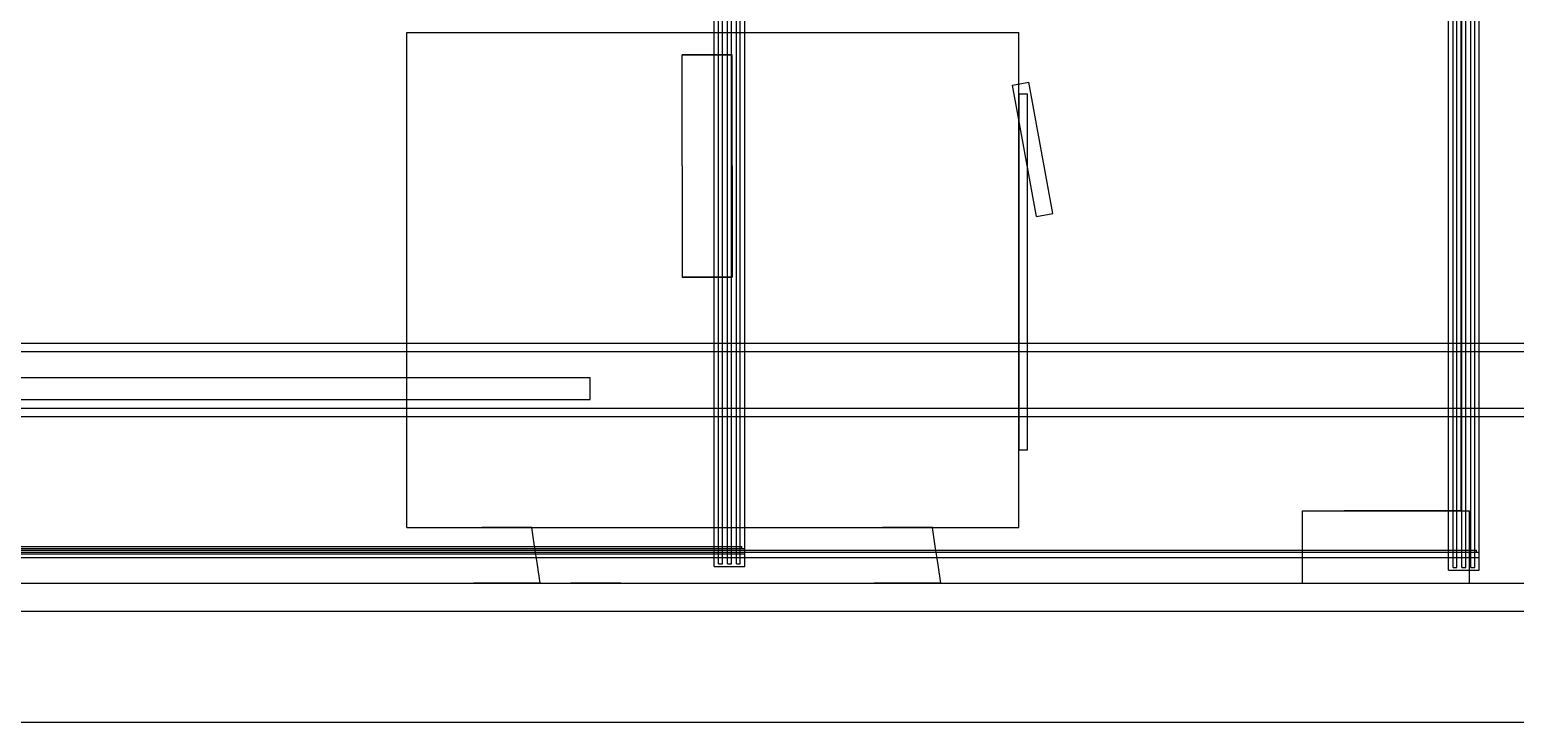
# Model space of a CAD drawing. Header units: millimetres. Extents: x -1355 to 669, y -1138 to 733.
# Drawn here: x 182.2 to 449.2, y -20 to 104.5 of the extents above; entities that cross this region are included whole.
import ezdxf

# ---------------------------------------------------------------- set-up
doc = ezdxf.new("R2010")
doc.units = ezdxf.units.MM
doc.layers.add('HIDDEN', color=8, linetype='Continuous')
doc.layers.add('VISIBLE', color=7, linetype='Continuous')

msp = doc.modelspace()

# ---------------------------------------------------------------- linework, layer by layer
at = {"layer": 'HIDDEN'}
for points in [[(437.25, 7.35), (437.25, 202.75)], [(437.25, 7.35), (437.25, 202.75)], [(438.05, 7.85), (438.05, 202.25)], [(438.05, 7.85), (438.05, 202.25)], [(438.75, 7.85), (438.75, 202.25)], [(438.75, 7.85), (438.75, 202.25)], [(439.65, 7.85), (439.65, 202.25)], [(439.65, 7.85), (439.65, 202.25)], [(440.35, 7.85), (440.35, 202.25)], [(440.35, 7.85), (440.35, 202.25)], [(441.25, 7.85), (441.25, 202.25)], [(441.25, 7.85), (441.25, 202.25)], [(441.95, 7.85), (441.95, 202.25)], [(441.95, 7.85), (441.95, 202.25)], [(442.75, 7.35), (442.75, 202.75)], [(442.75, 7.35), (442.75, 202.75)], [(305.25, 8.01), (305.25, 141.75)], [(305.25, 8.01), (305.25, 141.75)], [(310.75, 8.01), (310.75, 141.75)], [(310.75, 8.01), (310.75, 141.75)], [(306.05, 8.51), (306.05, 141.25)], [(306.05, 8.51), (306.05, 141.25)], [(306.75, 8.51), (306.75, 141.25)], [(306.75, 8.51), (306.75, 141.25)], [(307.65, 8.51), (307.65, 141.25)], [(307.65, 8.51), (307.65, 141.25)], [(308.35, 8.51), (308.35, 141.25)], [(308.35, 8.51), (308.35, 141.25)], [(309.25, 8.51), (309.25, 141.25)], [(309.25, 8.51), (309.25, 141.25)], [(309.95, 8.51), (309.95, 141.25)], [(309.95, 8.51), (309.95, 141.25)], [(439.5, 18), (439.5, 124)], [(439.5, 18), (439.5, 124)], [(250, 15), (250, 104)], [(250, 104), (360, 104)], [(250, 15), (250, 104)], [(250, 104), (360, 104)], [(360, 15), (360, 104)], [(360, 15), (360, 104)], [(299.53, 100), (299.5, 100)], [(299.79, 100), (299.53, 100)], [(300.3, 100), (299.79, 100)], [(301.02, 100), (300.3, 100)], [(301.91, 100), (301.02, 100)], [(302.92, 100), (301.91, 100)], [(304, 100), (302.92, 100)], [(305.08, 100), (304, 100)], [(306.09, 100), (305.08, 100)], [(306.98, 100), (306.09, 100)], [(307.7, 100), (306.98, 100)], [(308.21, 100), (307.7, 100)], [(308.47, 100), (308.21, 100)], [(308.5, 100), (308.47, 100)], [(358.88, 94.54), (361.83, 95.07)], [(358.88, 94.54), (361.83, 95.07)], [(363.17, 70.93), (358.88, 94.54)], [(363.17, 70.93), (358.88, 94.54)], [(366.12, 71.46), (361.83, 95.07)], [(366.12, 71.46), (361.83, 95.07)], [(360.05, 29), (360.05, 93)], [(360.05, 93), (361.55, 93)], [(360.05, 29), (360.05, 93)], [(360.05, 93), (361.55, 93)], [(360.05, 29), (360.05, 93)], [(360.05, 93), (361.55, 93)], [(360.05, 29), (360.05, 93)], [(360.05, 93), (361.55, 93)], [(360.05, 29), (360.05, 93)], [(360.05, 93), (361.55, 93)], [(360.05, 29), (360.05, 93)], [(360.05, 93), (361.55, 93)], [(361.55, 29), (361.55, 93)], [(361.55, 29), (361.55, 93)], [(361.55, 29), (361.55, 93)], [(361.55, 29), (361.55, 93)], [(361.55, 29), (361.55, 93)], [(361.55, 29), (361.55, 93)], [(363.17, 70.93), (366.12, 71.46)], [(363.17, 70.93), (366.12, 71.46)], [(299.53, 60), (299.5, 60)], [(299.79, 60), (299.53, 60)], [(300.3, 60), (299.79, 60)], [(301.02, 60), (300.3, 60)], [(301.91, 60), (301.02, 60)], [(302.92, 60), (301.91, 60)], [(304, 60), (302.92, 60)], [(305.08, 60), (304, 60)], [(306.09, 60), (305.08, 60)], [(306.98, 60), (306.09, 60)], [(307.7, 60), (306.98, 60)], [(308.21, 60), (307.7, 60)], [(308.47, 60), (308.21, 60)], [(308.5, 60), (308.47, 60)], [(522.35, 48.09), (-26.85, 48.09)], [(522.35, 48.09), (-26.85, 48.09)], [(522.35, 46.59), (-26.85, 46.59)], [(522.35, 46.59), (-26.85, 46.59)], [(177, 42), (283, 42)], [(177, 42), (283, 42)], [(283, 38), (283, 42)], [(283, 38), (283, 42)], [(177, 38), (283, 38)], [(177, 38), (283, 38)], [(522.35, 36.41), (-26.85, 36.41)], [(522.35, 36.41), (-26.85, 36.41)], [(522.35, 34.91), (-26.85, 34.91)], [(522.35, 34.91), (-26.85, 34.91)], [(360.05, 29), (361.55, 29)], [(360.05, 29), (361.55, 29)], [(360.05, 29), (361.55, 29)], [(360.05, 29), (361.55, 29)], [(360.05, 29), (361.55, 29)], [(360.05, 29), (361.55, 29)], [(411, 5), (411, 18)], [(411, 18), (441, 18)], [(411, 5), (411, 18)], [(411, 18), (441, 18)], [(411, 5), (411, 18)], [(411, 18), (441, 18)], [(411, 5), (411, 18)], [(411, 18), (441, 18)], [(418.5, 18), (418.81, 18)], [(418.81, 18), (418.5, 18)], [(418.5, 18), (418.81, 18)], [(418.81, 18), (418.5, 18)], [(418.81, 18), (419.7, 18)], [(419.7, 18), (418.81, 18)], [(418.81, 18), (419.7, 18)], [(419.7, 18), (418.81, 18)], [(419.7, 18), (421.14, 18)], [(421.14, 18), (419.7, 18)], [(419.7, 18), (421.14, 18)], [(421.14, 18), (419.7, 18)], [(421.14, 18), (423.04, 18)], [(423.04, 18), (421.14, 18)], [(421.14, 18), (423.04, 18)], [(423.04, 18), (421.14, 18)], [(423.04, 18), (425.28, 18)], [(425.28, 18), (423.04, 18)], [(423.04, 18), (425.28, 18)], [(425.28, 18), (423.04, 18)], [(425.28, 18), (427.73, 18)], [(427.73, 18), (425.28, 18)], [(425.28, 18), (427.73, 18)], [(427.73, 18), (425.28, 18)], [(427.73, 18), (430.27, 18)], [(430.27, 18), (427.73, 18)], [(427.73, 18), (430.27, 18)], [(430.27, 18), (427.73, 18)], [(430.27, 18), (432.72, 18)], [(432.72, 18), (430.27, 18)], [(430.27, 18), (432.72, 18)], [(432.72, 18), (430.27, 18)], [(432.72, 18), (434.96, 18)], [(434.96, 18), (432.72, 18)], [(432.72, 18), (434.96, 18)], [(434.96, 18), (432.72, 18)], [(434.96, 18), (436.86, 18)], [(436.86, 18), (434.96, 18)], [(434.96, 18), (436.86, 18)], [(436.86, 18), (434.96, 18)], [(436.86, 18), (438.3, 18)], [(438.3, 18), (436.86, 18)], [(436.86, 18), (438.3, 18)], [(438.3, 18), (436.86, 18)], [(438.3, 18), (439.19, 18)], [(439.19, 18), (438.3, 18)], [(438.3, 18), (439.19, 18)], [(439.19, 18), (438.3, 18)], [(439.19, 18), (439.5, 18)], [(439.5, 18), (439.19, 18)], [(439.19, 18), (439.5, 18)], [(439.5, 18), (439.19, 18)], [(441, 5), (441, 18)], [(441, 5), (441, 18)], [(441, 5), (441, 18)], [(441, 5), (441, 18)], [(250, 15), (360, 15)], [(250, 15), (360, 15)], [(263.5, 15), (263.63, 15)], [(263.63, 15), (263.5, 15)], [(263.5, 15), (263.63, 15)], [(263.63, 15), (263.5, 15)], [(263.63, 15), (264.02, 15)], [(264.02, 15), (263.63, 15)], [(263.63, 15), (264.02, 15)], [(264.02, 15), (263.63, 15)], [(264.02, 15), (264.63, 15)], [(264.63, 15), (264.02, 15)], [(264.02, 15), (264.63, 15)], [(264.63, 15), (264.02, 15)], [(264.63, 15), (265.44, 15)], [(265.44, 15), (264.63, 15)], [(264.63, 15), (265.44, 15)], [(265.44, 15), (264.63, 15)], [(265.44, 15), (266.4, 15)], [(266.4, 15), (265.44, 15)], [(265.44, 15), (266.4, 15)], [(266.4, 15), (265.44, 15)], [(266.4, 15), (267.46, 15)], [(267.46, 15), (266.4, 15)], [(266.4, 15), (267.46, 15)], [(267.46, 15), (266.4, 15)], [(267.46, 15), (268.54, 15)], [(268.54, 15), (267.46, 15)], [(267.46, 15), (268.54, 15)], [(268.54, 15), (267.46, 15)], [(268.54, 15), (269.6, 15)], [(269.6, 15), (268.54, 15)], [(268.54, 15), (269.6, 15)], [(269.6, 15), (268.54, 15)], [(269.6, 15), (270.56, 15)], [(270.56, 15), (269.6, 15)], [(269.6, 15), (270.56, 15)], [(270.56, 15), (269.6, 15)], [(270.56, 15), (271.37, 15)], [(271.37, 15), (270.56, 15)], [(270.56, 15), (271.37, 15)], [(271.37, 15), (270.56, 15)], [(271.37, 15), (271.98, 15)], [(271.98, 15), (271.37, 15)], [(271.37, 15), (271.98, 15)], [(271.98, 15), (271.37, 15)], [(271.98, 15), (272.37, 15)], [(272.37, 15), (271.98, 15)], [(271.98, 15), (272.37, 15)], [(272.37, 15), (271.98, 15)], [(272.37, 15), (272.5, 15)], [(272.5, 15), (272.37, 15)], [(272.37, 15), (272.5, 15)], [(272.5, 15), (272.37, 15)], [(273, 11.67), (272.5, 15)], [(273, 11.67), (272.5, 15)], [(335.5, 15), (335.63, 15)], [(335.63, 15), (335.5, 15)], [(335.5, 15), (335.63, 15)], [(335.63, 15), (335.5, 15)], [(335.63, 15), (336.02, 15)], [(336.02, 15), (335.63, 15)], [(335.63, 15), (336.02, 15)], [(336.02, 15), (335.63, 15)], [(336.02, 15), (336.63, 15)], [(336.63, 15), (336.02, 15)], [(336.02, 15), (336.63, 15)], [(336.63, 15), (336.02, 15)], [(336.63, 15), (337.44, 15)], [(337.44, 15), (336.63, 15)], [(336.63, 15), (337.44, 15)], [(337.44, 15), (336.63, 15)], [(337.44, 15), (338.4, 15)], [(338.4, 15), (337.44, 15)], [(337.44, 15), (338.4, 15)], [(338.4, 15), (337.44, 15)], [(338.4, 15), (339.46, 15)], [(339.46, 15), (338.4, 15)], [(338.4, 15), (339.46, 15)], [(339.46, 15), (338.4, 15)], [(339.46, 15), (340.54, 15)], [(340.54, 15), (339.46, 15)], [(339.46, 15), (340.54, 15)], [(340.54, 15), (339.46, 15)], [(340.54, 15), (341.6, 15)], [(341.6, 15), (340.54, 15)], [(340.54, 15), (341.6, 15)], [(341.6, 15), (340.54, 15)], [(341.6, 15), (342.56, 15)], [(342.56, 15), (341.6, 15)], [(341.6, 15), (342.56, 15)], [(342.56, 15), (341.6, 15)], [(342.56, 15), (343.37, 15)], [(343.37, 15), (342.56, 15)], [(342.56, 15), (343.37, 15)], [(343.37, 15), (342.56, 15)], [(343.37, 15), (343.98, 15)], [(343.98, 15), (343.37, 15)], [(343.37, 15), (343.98, 15)], [(343.98, 15), (343.37, 15)], [(343.98, 15), (344.37, 15)], [(344.37, 15), (343.98, 15)], [(343.98, 15), (344.37, 15)], [(344.37, 15), (343.98, 15)], [(344.37, 15), (344.5, 15)], [(344.5, 15), (344.37, 15)], [(344.37, 15), (344.5, 15)], [(344.5, 15), (344.37, 15)], [(345, 11.67), (344.5, 15)], [(345, 11.67), (344.5, 15)], [(-137.25, 10.95), (442.25, 10.95)], [(-137.25, 10.95), (442.25, 10.95)], [(-137.25, 10.95), (442.25, 10.95)], [(-137.25, 10.95), (442.25, 10.95)], [(-137.25, 10.95), (442.25, 10.95)], [(-137.25, 10.95), (442.25, 10.95)], [(-114.35, 11.26), (310.75, 11.26)], [(-114.35, 11.26), (310.75, 11.26)], [(-113.85, 11.61), (310.25, 11.61)], [(-113.85, 11.61), (310.25, 11.61)], [(-113.85, 11.61), (310.25, 11.61)], [(-113.85, 11.61), (310.25, 11.61)], [(-113.85, 11.61), (310.25, 11.61)], [(-113.85, 11.61), (310.25, 11.61)], [(-113.85, 11.26), (310.25, 11.26)], [(-113.85, 11.26), (310.25, 11.26)], [(-113.85, 11.26), (310.25, 11.26)], [(-113.85, 11.26), (310.25, 11.26)], [(-113.85, 11.26), (310.25, 11.26)], [(-113.85, 11.26), (310.25, 11.26)], [(273.5, 8.33), (273, 11.67)], [(273.5, 8.33), (273, 11.67)], [(305.25, 11.26), (310.75, 11.26)], [(305.25, 11.26), (310.75, 11.26)], [(305.25, 10.26), (305.25, 11.26)], [(305.25, 10.26), (305.25, 11.26)], [(306.05, 11.61), (306.75, 11.61)], [(306.05, 11.61), (306.75, 11.61)], [(306.05, 11.26), (306.05, 11.61)], [(306.05, 11.26), (306.05, 11.61)], [(306.05, 11.26), (306.75, 11.26)], [(306.05, 11.26), (306.75, 11.26)], [(306.75, 11.26), (306.75, 11.61)], [(306.75, 11.26), (306.75, 11.61)], [(307.65, 11.61), (308.35, 11.61)], [(307.65, 11.61), (308.35, 11.61)], [(307.65, 11.26), (307.65, 11.61)], [(307.65, 11.26), (307.65, 11.61)], [(307.65, 11.26), (308.35, 11.26)], [(307.65, 11.26), (308.35, 11.26)], [(308.35, 11.26), (308.35, 11.61)], [(308.35, 11.26), (308.35, 11.61)], [(309.25, 11.61), (309.95, 11.61)], [(309.25, 11.61), (309.95, 11.61)], [(309.25, 11.26), (309.25, 11.61)], [(309.25, 11.26), (309.25, 11.61)], [(309.25, 11.26), (309.95, 11.26)], [(309.25, 11.26), (309.95, 11.26)], [(309.95, 11.26), (309.95, 11.61)], [(309.95, 11.26), (309.95, 11.61)], [(310.25, 11.26), (310.25, 11.61)], [(310.25, 11.26), (310.25, 11.61)], [(310.25, 11.26), (310.25, 11.61)], [(310.25, 11.26), (310.25, 11.61)], [(310.25, 11.26), (310.25, 11.61)], [(310.25, 11.26), (310.25, 11.61)], [(310.75, 10.26), (310.75, 11.26)], [(310.75, 10.26), (310.75, 11.26)], [(310.75, 10.26), (310.75, 11.26)], [(310.75, 10.26), (310.75, 11.26)], [(345.5, 8.33), (345, 11.67)], [(345.5, 8.33), (345, 11.67)], [(438.05, 10.95), (438.75, 10.95)], [(438.05, 10.95), (438.75, 10.95)], [(438.05, 10.6), (438.05, 10.95)], [(438.05, 10.6), (438.05, 10.95)], [(438.75, 10.6), (438.75, 10.95)], [(438.75, 10.6), (438.75, 10.95)], [(439.65, 10.95), (440.35, 10.95)], [(439.65, 10.95), (440.35, 10.95)], [(439.65, 10.6), (439.65, 10.95)], [(439.65, 10.6), (439.65, 10.95)], [(440.35, 10.6), (440.35, 10.95)], [(440.35, 10.6), (440.35, 10.95)], [(441.25, 10.95), (441.95, 10.95)], [(441.25, 10.95), (441.95, 10.95)], [(441.25, 10.6), (441.25, 10.95)], [(441.25, 10.6), (441.25, 10.95)], [(441.95, 10.6), (441.95, 10.95)], [(441.95, 10.6), (441.95, 10.95)], [(442.25, 10.6), (442.25, 10.95)], [(442.25, 10.6), (442.25, 10.95)], [(442.25, 10.6), (442.25, 10.95)], [(442.25, 10.6), (442.25, 10.95)], [(442.25, 10.6), (442.25, 10.95)], [(442.25, 10.6), (442.25, 10.95)], [(-137.75, 10.6), (442.75, 10.6)], [(-137.75, 10.6), (442.75, 10.6)], [(-137.75, 9.6), (442.75, 9.6)], [(-137.75, 9.6), (442.75, 9.6)], [(-137.25, 10.6), (442.25, 10.6)], [(-137.25, 10.6), (442.25, 10.6)], [(-137.25, 10.6), (442.25, 10.6)], [(-137.25, 10.6), (442.25, 10.6)], [(-137.25, 10.6), (442.25, 10.6)], [(-137.25, 10.6), (442.25, 10.6)], [(-114.35, 10.26), (310.75, 10.26)], [(-114.35, 10.26), (310.75, 10.26)], [(274, 5), (273.5, 8.33)], [(274, 5), (273.5, 8.33)], [(305.25, 10.26), (310.75, 10.26)], [(305.25, 10.26), (310.75, 10.26)], [(305.25, 8.01), (310.75, 8.01)], [(305.25, 8.01), (310.75, 8.01)], [(306.05, 8.51), (306.75, 8.51)], [(306.05, 8.51), (306.75, 8.51)], [(307.65, 8.51), (308.35, 8.51)], [(307.65, 8.51), (308.35, 8.51)], [(309.25, 8.51), (309.95, 8.51)], [(309.25, 8.51), (309.95, 8.51)], [(346, 5), (345.5, 8.33)], [(346, 5), (345.5, 8.33)], [(437.25, 10.6), (442.75, 10.6)], [(437.25, 10.6), (442.75, 10.6)], [(437.25, 9.6), (437.25, 10.6)], [(437.25, 9.6), (437.25, 10.6)], [(437.25, 9.6), (442.75, 9.6)], [(437.25, 9.6), (442.75, 9.6)], [(438.05, 10.6), (438.75, 10.6)], [(438.05, 10.6), (438.75, 10.6)], [(439.65, 10.6), (440.35, 10.6)], [(439.65, 10.6), (440.35, 10.6)], [(441.25, 10.6), (441.95, 10.6)], [(441.25, 10.6), (441.95, 10.6)], [(442.75, 9.6), (442.75, 10.6)], [(442.75, 9.6), (442.75, 10.6)], [(442.75, 9.6), (442.75, 10.6)], [(442.75, 9.6), (442.75, 10.6)], [(437.25, 7.35), (442.75, 7.35)], [(437.25, 7.35), (442.75, 7.35)], [(438.05, 7.85), (438.75, 7.85)], [(438.05, 7.85), (438.75, 7.85)], [(439.65, 7.85), (440.35, 7.85)], [(439.65, 7.85), (440.35, 7.85)], [(441.25, 7.85), (441.95, 7.85)], [(441.25, 7.85), (441.95, 7.85)], [(-500, 5), (500, 5)], [(-500, 5), (500, 5)], [(-500, 5), (500, 5)], [(-500, 5), (500, 5)], [(262, 5), (262.17, 5)], [(262.17, 5), (262, 5)], [(262, 5), (262.17, 5)], [(262.17, 5), (262, 5)], [(262.17, 5), (262.69, 5)], [(262.69, 5), (262.17, 5)], [(262.17, 5), (262.69, 5)], [(262.69, 5), (262.17, 5)], [(262.69, 5), (263.51, 5)], [(263.51, 5), (262.69, 5)], [(262.69, 5), (263.51, 5)], [(263.51, 5), (262.69, 5)], [(263.51, 5), (264.59, 5)], [(264.59, 5), (263.51, 5)], [(263.51, 5), (264.59, 5)], [(264.59, 5), (263.51, 5)], [(264.59, 5), (265.87, 5)], [(265.87, 5), (264.59, 5)], [(264.59, 5), (265.87, 5)], [(265.87, 5), (264.59, 5)], [(265.87, 5), (267.28, 5)], [(267.28, 5), (265.87, 5)], [(265.87, 5), (267.28, 5)], [(267.28, 5), (265.87, 5)], [(267.28, 5), (268.72, 5)], [(268.72, 5), (267.28, 5)], [(267.28, 5), (268.72, 5)], [(268.72, 5), (267.28, 5)], [(268.72, 5), (270.13, 5)], [(270.13, 5), (268.72, 5)], [(268.72, 5), (270.13, 5)], [(270.13, 5), (268.72, 5)], [(270.13, 5), (271.41, 5)], [(271.41, 5), (270.13, 5)], [(270.13, 5), (271.41, 5)], [(271.41, 5), (270.13, 5)], [(271.41, 5), (272.49, 5)], [(272.49, 5), (271.41, 5)], [(271.41, 5), (272.49, 5)], [(272.49, 5), (271.41, 5)], [(272.49, 5), (273.31, 5)], [(273.31, 5), (272.49, 5)], [(272.49, 5), (273.31, 5)], [(273.31, 5), (272.49, 5)], [(273.31, 5), (273.83, 5)], [(273.83, 5), (273.31, 5)], [(273.31, 5), (273.83, 5)], [(273.83, 5), (273.31, 5)], [(273.83, 5), (274, 5)], [(274, 5), (273.83, 5)], [(273.83, 5), (274, 5)], [(274, 5), (273.83, 5)], [(279.5, 5), (279.53, 5)], [(279.53, 5), (279.5, 5)], [(279.5, 5), (279.53, 5)], [(279.53, 5), (279.5, 5)], [(279.53, 5), (279.79, 5)], [(279.79, 5), (279.53, 5)], [(279.53, 5), (279.79, 5)], [(279.79, 5), (279.53, 5)], [(279.79, 5), (280.3, 5)], [(280.3, 5), (279.79, 5)], [(279.79, 5), (280.3, 5)], [(280.3, 5), (279.79, 5)], [(280.3, 5), (281.02, 5)], [(281.02, 5), (280.3, 5)], [(280.3, 5), (281.02, 5)], [(281.02, 5), (280.3, 5)], [(281.02, 5), (281.91, 5)], [(281.91, 5), (281.02, 5)], [(281.02, 5), (281.91, 5)], [(281.91, 5), (281.02, 5)], [(281.91, 5), (282.92, 5)], [(282.92, 5), (281.91, 5)], [(281.91, 5), (282.92, 5)], [(282.92, 5), (281.91, 5)], [(282.92, 5), (284, 5)], [(284, 5), (282.92, 5)], [(282.92, 5), (284, 5)], [(284, 5), (282.92, 5)], [(285.08, 5), (284, 5)], [(284, 5), (285.08, 5)], [(285.08, 5), (284, 5)], [(284, 5), (285.08, 5)], [(286.09, 5), (285.08, 5)], [(285.08, 5), (286.09, 5)], [(286.09, 5), (285.08, 5)], [(285.08, 5), (286.09, 5)], [(286.98, 5), (286.09, 5)], [(286.09, 5), (286.98, 5)], [(286.98, 5), (286.09, 5)], [(286.09, 5), (286.98, 5)], [(287.7, 5), (286.98, 5)], [(286.98, 5), (287.7, 5)], [(287.7, 5), (286.98, 5)], [(286.98, 5), (287.7, 5)], [(288.21, 5), (287.7, 5)], [(287.7, 5), (288.21, 5)], [(288.21, 5), (287.7, 5)], [(287.7, 5), (288.21, 5)], [(288.47, 5), (288.21, 5)], [(288.21, 5), (288.47, 5)], [(288.47, 5), (288.21, 5)], [(288.21, 5), (288.47, 5)], [(288.5, 5), (288.47, 5)], [(288.47, 5), (288.5, 5)], [(288.5, 5), (288.47, 5)], [(288.47, 5), (288.5, 5)], [(334, 5), (334.17, 5)], [(334.17, 5), (334, 5)], [(334, 5), (334.17, 5)], [(334.17, 5), (334, 5)], [(334.17, 5), (334.69, 5)], [(334.69, 5), (334.17, 5)], [(334.17, 5), (334.69, 5)], [(334.69, 5), (334.17, 5)], [(334.69, 5), (335.51, 5)], [(335.51, 5), (334.69, 5)], [(334.69, 5), (335.51, 5)], [(335.51, 5), (334.69, 5)], [(335.51, 5), (336.59, 5)], [(336.59, 5), (335.51, 5)], [(335.51, 5), (336.59, 5)], [(336.59, 5), (335.51, 5)], [(336.59, 5), (337.87, 5)], [(337.87, 5), (336.59, 5)], [(336.59, 5), (337.87, 5)], [(337.87, 5), (336.59, 5)], [(337.87, 5), (339.28, 5)], [(339.28, 5), (337.87, 5)], [(337.87, 5), (339.28, 5)], [(339.28, 5), (337.87, 5)], [(339.28, 5), (340.72, 5)], [(340.72, 5), (339.28, 5)], [(339.28, 5), (340.72, 5)], [(340.72, 5), (339.28, 5)], [(340.72, 5), (342.13, 5)], [(342.13, 5), (340.72, 5)], [(340.72, 5), (342.13, 5)], [(342.13, 5), (340.72, 5)], [(342.13, 5), (343.41, 5)], [(343.41, 5), (342.13, 5)], [(342.13, 5), (343.41, 5)], [(343.41, 5), (342.13, 5)], [(343.41, 5), (344.49, 5)], [(344.49, 5), (343.41, 5)], [(343.41, 5), (344.49, 5)], [(344.49, 5), (343.41, 5)], [(344.49, 5), (345.31, 5)], [(345.31, 5), (344.49, 5)], [(344.49, 5), (345.31, 5)], [(345.31, 5), (344.49, 5)], [(345.31, 5), (345.83, 5)], [(345.83, 5), (345.31, 5)], [(345.31, 5), (345.83, 5)], [(345.83, 5), (345.31, 5)], [(345.83, 5), (346, 5)], [(346, 5), (345.83, 5)], [(345.83, 5), (346, 5)], [(346, 5), (345.83, 5)], [(411, 5), (441, 5)], [(411, 5), (441, 5)], [(411, 5), (441, 5)], [(411, 5), (441, 5)], [(-500, 0), (500, 0)], [(-500, 0), (500, 0)], [(-500, 0), (500, 0)], [(-500, 0), (500, 0)], [(-500, -20), (500, -20)], [(-500, -20), (500, -20)], [(-500, -20), (500, -20)]]:
    msp.add_lwpolyline(points, dxfattribs=at)
at = {"layer": 'VISIBLE'}
for points in [[(299.5, 100), (299.53, 100)], [(299.5, 80), (299.5, 100)], [(299.53, 100), (299.79, 100)], [(299.79, 100), (300.3, 100)], [(300.3, 100), (301.02, 100)], [(301.02, 100), (301.91, 100)], [(301.91, 100), (302.92, 100)], [(302.92, 100), (304, 100)], [(304, 100), (305.08, 100)], [(305.08, 100), (306.09, 100)], [(306.09, 100), (306.98, 100)], [(306.98, 100), (307.7, 100)], [(307.7, 100), (308.21, 100)], [(308.21, 100), (308.47, 100)], [(308.47, 100), (308.5, 100)], [(308.5, 80), (308.5, 100)], [(299.5, 80), (299.5, 60)], [(308.5, 80), (308.5, 60)], [(299.5, 60), (299.53, 60)], [(299.53, 60), (299.79, 60)], [(299.79, 60), (300.3, 60)], [(300.3, 60), (301.02, 60)], [(301.02, 60), (301.91, 60)], [(301.91, 60), (302.92, 60)], [(302.92, 60), (304, 60)], [(304, 60), (305.08, 60)], [(305.08, 60), (306.09, 60)], [(306.09, 60), (306.98, 60)], [(306.98, 60), (307.7, 60)], [(307.7, 60), (308.21, 60)], [(308.21, 60), (308.47, 60)], [(308.47, 60), (308.5, 60)], [(-500, 5), (500, 5)], [(-500, 5), (500, 5)], [(-500, 0), (500, 0)], [(-500, 0), (500, 0)], [(-500, -20), (500, -20)]]:
    msp.add_lwpolyline(points, dxfattribs=at)

doc.saveas('drawing.dxf')
